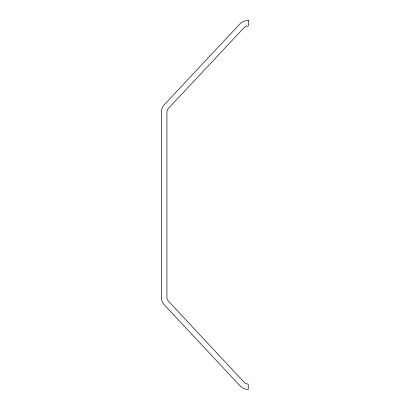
<?xml version="1.0" encoding="UTF-8"?>
<svg xmlns="http://www.w3.org/2000/svg" width="410" height="410" viewBox="0 0 410 410"><rect width="100%" height="100%" fill="white"/><g stroke="black" fill="none" stroke-linecap="round" stroke-linejoin="round"><path stroke-width="0.61" d="M248.629 20.526L248.265 26.091A5.555 5.555 0 0 0 244.242 27.46L168.305 108.532A5.555 5.555 0 0 0 166.926 112.196L166.926 297.327A5.555 5.555 0 0 0 168.546 301.258L244.304 382.499A5.555 5.555 0 0 0 248.234 384.119L248.245 389.5A10.937 10.937 0 0 1 240.506 386.312L164.62 305.189A11.106 11.106 0 0 1 161.371 297.332L161.371 112.196A11.106 11.106 0 0 1 164.625 104.34L240.562 23.262A11.131 11.131 0 0 1 248.629 20.526"/></g></svg>
